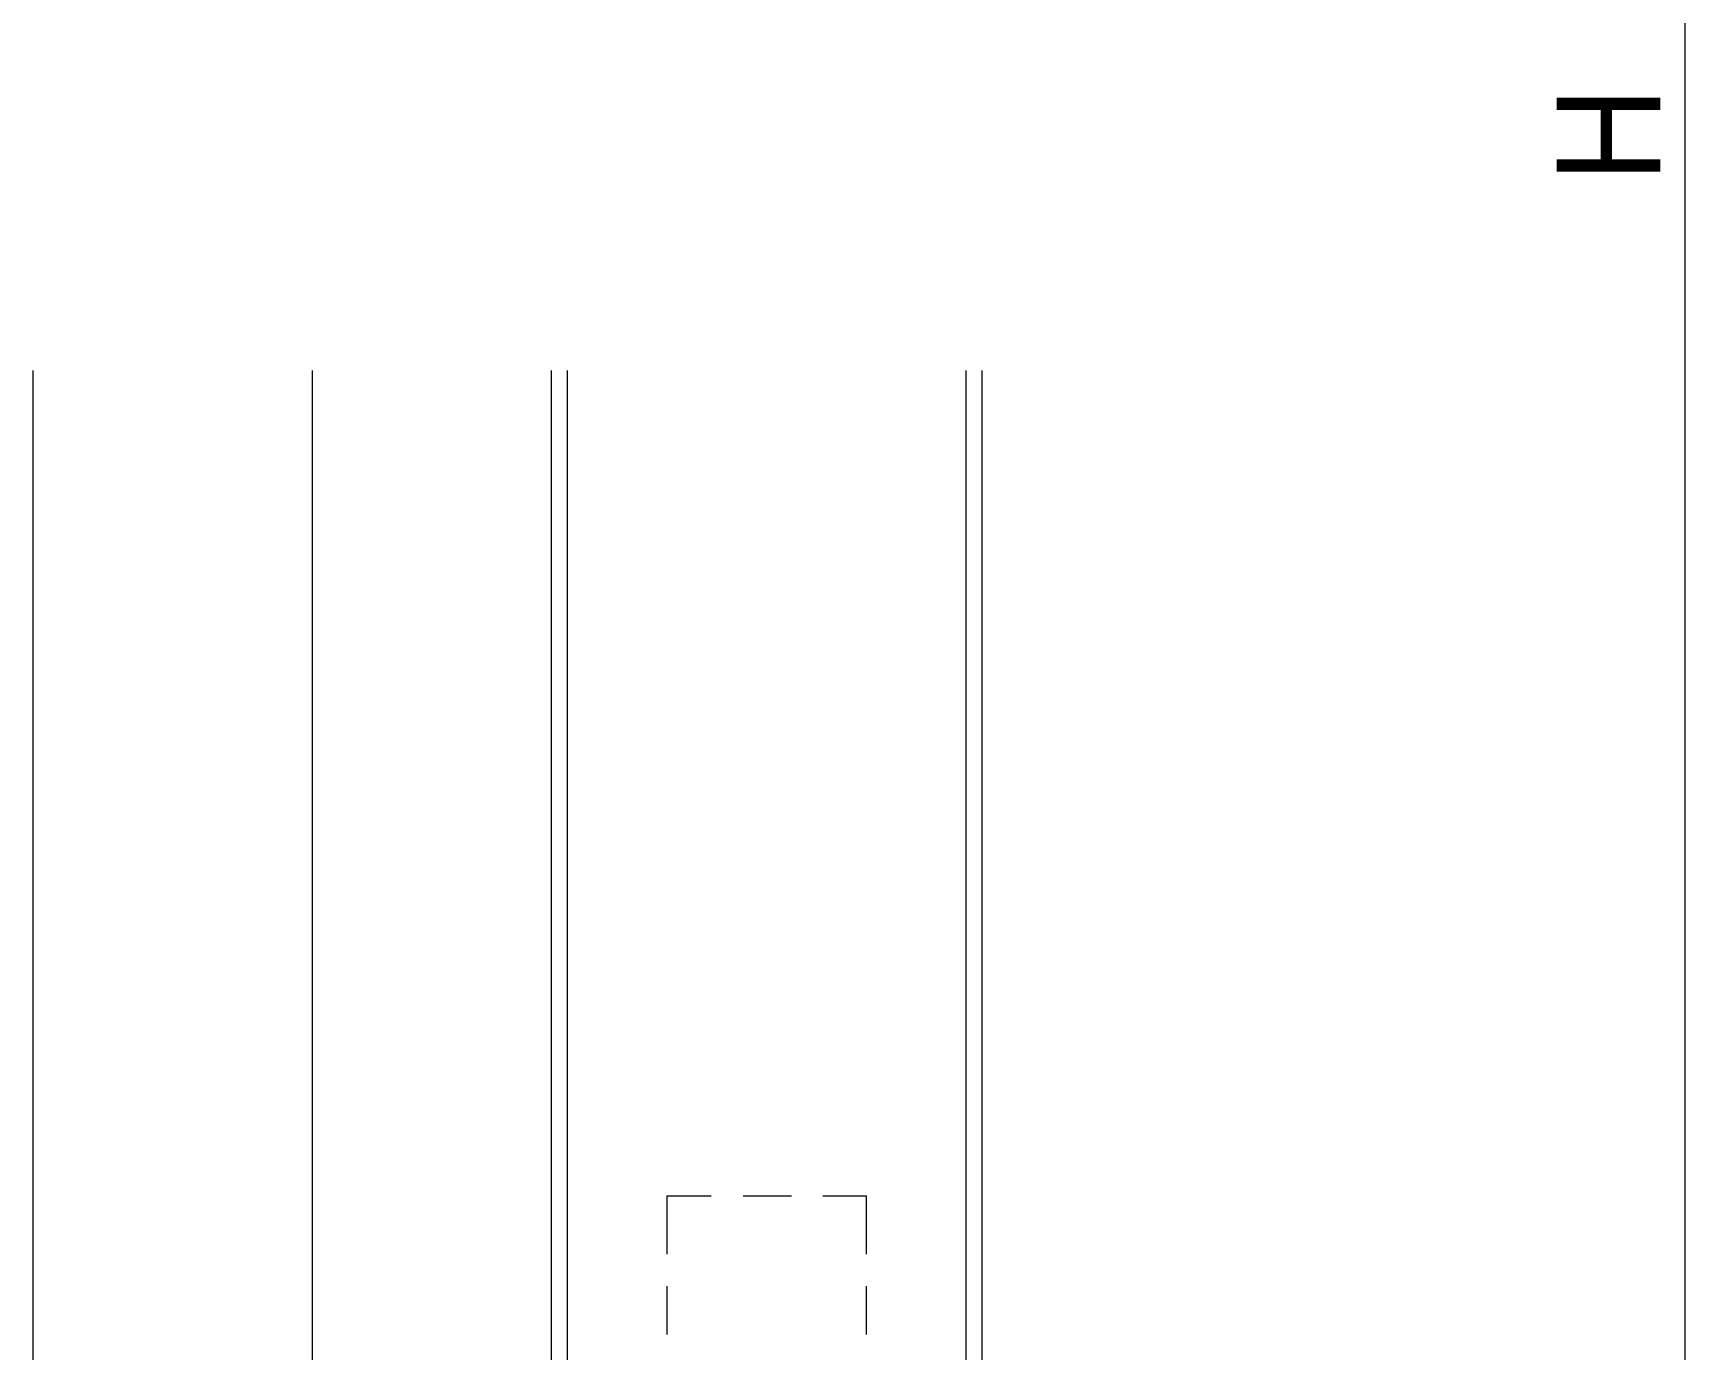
# Model space of a CAD drawing. Header units: millimetres. Extents: x 0 to 420, y 0 to 297.
# Drawn here: x 324.21 to 365.61, y 145.45 to 178.44 of the extents above; entities that cross this region are included whole.
import ezdxf

# ---------------------------------------------------------------- set-up
doc = ezdxf.new("R2010")
doc.units = ezdxf.units.MM
doc.styles.add('kst32b', font='NotoSansJP-Variable.ttf')

msp = doc.modelspace()

# ---------------------------------------------------------------- linework, layer by layer
at = {"lineweight": 13}
for points in [[(365.612, 207.222), (365.612, 136.25)], [(324.21, 125.116), (324.21, 169.989)], [(331.216, 125.116), (331.216, 169.989)], [(337.206, 125.116), (337.206, 169.989)], [(337.608, 127.508), (337.608, 169.989)], [(347.599, 127.508), (347.599, 169.989)], [(348.001, 125.116), (348.001, 169.989)], [(340.106, 147.849), (340.106, 149.31)], [(340.106, 149.31), (341.207, 149.31)], [(342.011, 149.31), (343.218, 149.31)], [(344.001, 149.31), (345.101, 149.31)], [(345.101, 147.849), (345.101, 149.31)], [(340.106, 145.838), (340.106, 147.045)], [(345.101, 145.838), (345.101, 147.045)]]:
    msp.add_lwpolyline(points, dxfattribs=at)

# ---------------------------------------------------------------- texts
at = {"style": 'kst32b'}
msp.add_text('H', height=2.599, rotation=90, dxfattribs=at).set_placement((364.998, 174.646))

doc.saveas('drawing.dxf')
